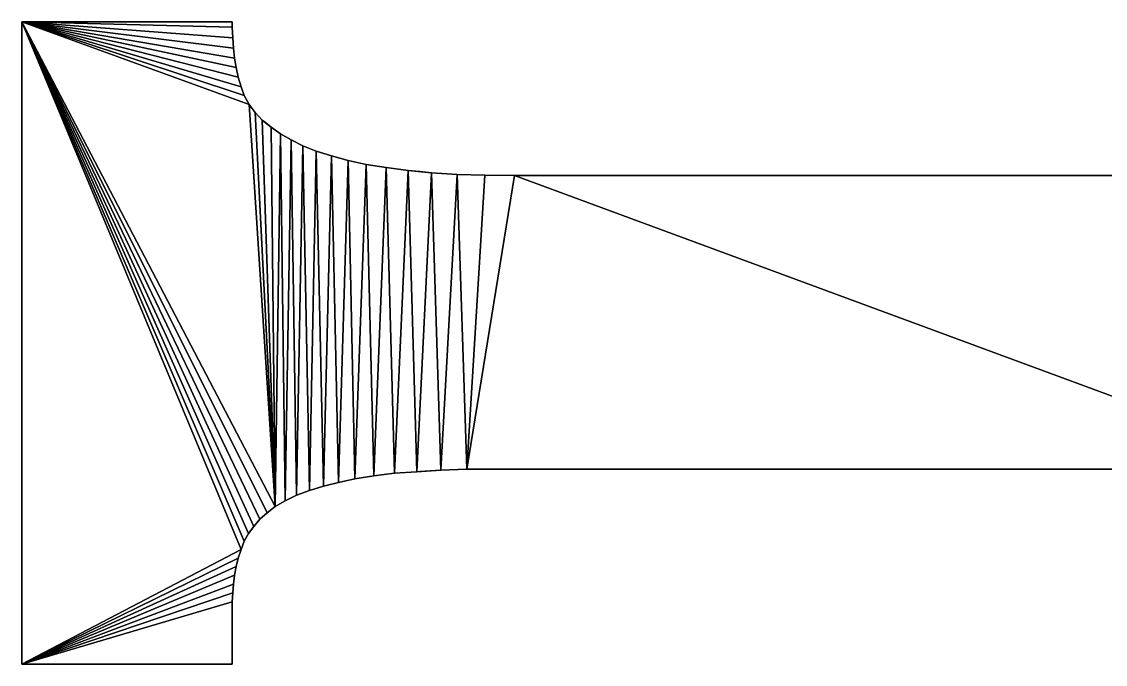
# Model space of a CAD drawing. Header units: inches. Extents: x 62 to 1153, y 3 to 780.
# Drawn here: x 405.471 to 408.183, y 201.195 to 202.803 of the extents above; entities that cross this region are included whole.
import ezdxf

# ---------------------------------------------------------------- set-up
doc = ezdxf.new("R2010")
doc.units = ezdxf.units.IN
doc.header["$MEASUREMENT"] = 0
doc.layers.add('ConstLine', color=6, linetype='Continuous')
doc.layers.add('ObjLayer', color=2, linetype='Continuous')

msp = doc.modelspace()

# ---------------------------------------------------------------- linework, layer by layer
at = {"layer": 'ConstLine'}
for points in [[(405.9979, 202.8026, 5), (405.4709, 202.8026, 5), (405.9979, 202.7886, 5)], [(405.9989, 202.7626, 5), (405.9979, 202.7886, 5), (405.4709, 202.8026, 5)], [(406.0009, 202.7366, 5), (405.9989, 202.7626, 5), (405.4709, 202.8026, 5)], [(406.0039, 202.7116, 5), (406.0009, 202.7366, 5), (405.4709, 202.8026, 5)], [(406.0079, 202.6876, 5), (406.0039, 202.7116, 5), (405.4709, 202.8026, 5)], [(406.0129, 202.6636, 5), (406.0079, 202.6876, 5), (405.4709, 202.8026, 5)], [(406.0129, 202.6636, 5), (405.4709, 202.8026, 5), (406.0199, 202.6396, 5)], [(406.0279, 202.6176, 5), (406.0199, 202.6396, 5), (405.4709, 202.8026, 5)], [(406.0399, 202.5956, 5), (406.0279, 202.6176, 5), (405.4709, 202.8026, 5)], [(405.4709, 202.8026, 5), (406.1049, 201.5896, 5), (406.0399, 202.5956, 5)], [(406.0849, 201.5736, 5), (406.1049, 201.5896, 5), (405.4709, 202.8026, 5)], [(406.0669, 201.5576, 5), (406.0849, 201.5736, 5), (405.4709, 202.8026, 5)], [(406.0389, 201.5216, 5), (406.0519, 201.5396, 5), (405.4709, 202.8026, 5)], [(406.0519, 201.5396, 5), (406.0669, 201.5576, 5), (405.4709, 202.8026, 5)], [(406.0279, 201.5026, 5), (406.0389, 201.5216, 5), (405.4709, 202.8026, 5)], [(406.0279, 201.5026, 5), (405.4709, 202.8026, 5), (406.0199, 201.4816, 5)], [(405.4709, 202.8026, 5), (405.4709, 201.1946, 5), (406.0199, 201.4816, 5)], [(405.9979, 202.8026, 4), (405.4709, 202.8026, 4), (405.9979, 202.8026, 5)], [(405.9979, 202.8026, 5), (405.4709, 202.8026, 4), (405.4709, 202.8026, 5)], [(405.4709, 201.1946, 4), (405.4709, 202.8026, 5), (405.4709, 202.8026, 4)], [(405.4709, 201.1946, 5), (405.4709, 202.8026, 5), (405.4709, 201.1946, 4)], [(405.9979, 202.8026, 4), (405.9979, 202.8026, 5), (405.9979, 202.7886, 5)], [(405.9979, 202.8026, 4), (405.9979, 202.7886, 5), (405.9979, 202.7886, 4)], [(405.9979, 202.7886, 4), (405.9979, 202.7886, 5), (405.9989, 202.7626, 5)], [(405.9979, 202.7886, 4), (405.9989, 202.7626, 5), (405.9989, 202.7626, 4)], [(405.9989, 202.7626, 4), (405.9989, 202.7626, 5), (406.0009, 202.7366, 5)], [(405.9989, 202.7626, 4), (406.0009, 202.7366, 5), (406.0009, 202.7366, 4)], [(406.0009, 202.7366, 4), (406.0009, 202.7366, 5), (406.0039, 202.7116, 5)], [(406.0009, 202.7366, 4), (406.0039, 202.7116, 5), (406.0039, 202.7116, 4)], [(406.0039, 202.7116, 4), (406.0039, 202.7116, 5), (406.0079, 202.6876, 5)], [(406.0039, 202.7116, 4), (406.0079, 202.6876, 5), (406.0079, 202.6876, 4)], [(406.0079, 202.6876, 4), (406.0079, 202.6876, 5), (406.0129, 202.6636, 5)], [(406.0079, 202.6876, 4), (406.0129, 202.6636, 5), (406.0129, 202.6636, 4)], [(406.0129, 202.6636, 4), (406.0129, 202.6636, 5), (406.0199, 202.6396, 5)], [(406.0129, 202.6636, 4), (406.0199, 202.6396, 5), (406.0199, 202.6396, 4)], [(406.0199, 202.6396, 4), (406.0199, 202.6396, 5), (406.0279, 202.6176, 5)], [(406.0199, 202.6396, 4), (406.0279, 202.6176, 5), (406.0279, 202.6176, 4)], [(406.0279, 202.6176, 4), (406.0279, 202.6176, 5), (406.0399, 202.5956, 5)], [(406.0279, 202.6176, 4), (406.0399, 202.5956, 5), (406.0399, 202.5956, 4)], [(406.0549, 202.5756, 5), (406.0399, 202.5956, 5), (406.1049, 201.5896, 5)], [(406.0399, 202.5956, 4), (406.0399, 202.5956, 5), (406.0549, 202.5756, 5)], [(406.0399, 202.5956, 4), (406.0549, 202.5756, 5), (406.0549, 202.5756, 4)], [(406.0549, 202.5756, 5), (406.1049, 201.5896, 5), (406.0729, 202.5566, 5)], [(406.0549, 202.5756, 4), (406.0549, 202.5756, 5), (406.0729, 202.5566, 5)], [(406.0549, 202.5756, 4), (406.0729, 202.5566, 5), (406.0729, 202.5566, 4)], [(406.0729, 202.5566, 5), (406.1049, 201.5896, 5), (406.0949, 202.5386, 5)], [(406.0777, 202.5526, 4), (406.0729, 202.5566, 4), (406.0729, 202.5566, 5)], [(406.0729, 202.5566, 5), (406.0949, 202.5386, 5), (406.0777, 202.5526, 4)], [(406.0949, 202.5386, 4), (406.0777, 202.5526, 4), (406.0949, 202.5386, 5)], [(406.0949, 202.5386, 5), (406.1049, 201.5896, 5), (406.1189, 202.5216, 5)], [(406.1189, 202.5216, 4), (406.0949, 202.5386, 4), (406.0949, 202.5386, 5)], [(406.1189, 202.5216, 4), (406.0949, 202.5386, 5), (406.1189, 202.5216, 5)], [(406.1299, 201.6036, 5), (406.1189, 202.5216, 5), (406.1049, 201.5896, 5)], [(406.1189, 202.5216, 5), (406.1299, 201.6036, 5), (406.1449, 202.5066, 5)], [(406.1449, 202.5066, 4), (406.1189, 202.5216, 4), (406.1189, 202.5216, 5)], [(406.1449, 202.5066, 4), (406.1189, 202.5216, 5), (406.1449, 202.5066, 5)], [(406.1589, 201.6176, 5), (406.1449, 202.5066, 5), (406.1299, 201.6036, 5)], [(406.1449, 202.5066, 5), (406.1589, 201.6176, 5), (406.1749, 202.4916, 5)], [(406.1749, 202.4916, 4), (406.1449, 202.5066, 4), (406.1449, 202.5066, 5)], [(406.1749, 202.4916, 4), (406.1449, 202.5066, 5), (406.1749, 202.4916, 5)], [(406.1909, 201.6296, 5), (406.1749, 202.4916, 5), (406.1589, 201.6176, 5)], [(406.2079, 202.4786, 5), (406.1749, 202.4916, 5), (406.1909, 201.6296, 5)], [(406.2079, 202.4786, 4), (406.1749, 202.4916, 4), (406.1749, 202.4916, 5)], [(406.2079, 202.4786, 4), (406.1749, 202.4916, 5), (406.2079, 202.4786, 5)], [(406.1909, 201.6296, 5), (406.2259, 201.6406, 5), (406.2079, 202.4786, 5)], [(406.2459, 202.4666, 5), (406.2079, 202.4786, 5), (406.2259, 201.6406, 5)], [(406.2459, 202.4666, 4), (406.2079, 202.4786, 4), (406.2079, 202.4786, 5)], [(406.2459, 202.4666, 4), (406.2079, 202.4786, 5), (406.2459, 202.4666, 5)], [(406.2259, 201.6406, 5), (406.2639, 201.6496, 5), (406.2459, 202.4666, 5)], [(406.2879, 202.4556, 5), (406.2459, 202.4666, 5), (406.2639, 201.6496, 5)], [(406.2879, 202.4556, 4), (406.2459, 202.4666, 4), (406.2459, 202.4666, 5)], [(406.2879, 202.4556, 4), (406.2459, 202.4666, 5), (406.2879, 202.4556, 5)], [(406.2639, 201.6496, 5), (406.3049, 201.6586, 5), (406.2879, 202.4556, 5)], [(406.3329, 202.4456, 4), (406.2879, 202.4556, 4), (406.2879, 202.4556, 5)], [(406.3329, 202.4456, 4), (406.2879, 202.4556, 5), (406.3329, 202.4456, 5)], [(406.3329, 202.4456, 5), (406.2879, 202.4556, 5), (406.3049, 201.6586, 5)], [(406.3049, 201.6586, 5), (406.3519, 201.6666, 5), (406.3329, 202.4456, 5)], [(406.3829, 202.4376, 5), (406.3329, 202.4456, 5), (406.3519, 201.6666, 5)], [(406.3829, 202.4376, 4), (406.3329, 202.4456, 4), (406.3329, 202.4456, 5)], [(406.3829, 202.4376, 4), (406.3329, 202.4456, 5), (406.3829, 202.4376, 5)], [(406.3519, 201.6666, 5), (406.4039, 201.6726, 5), (406.3829, 202.4376, 5)], [(406.4379, 202.4306, 4), (406.3829, 202.4376, 4), (406.3829, 202.4376, 5)], [(406.4379, 202.4306, 4), (406.3829, 202.4376, 5), (406.4379, 202.4306, 5)], [(406.4379, 202.4306, 5), (406.3829, 202.4376, 5), (406.4039, 201.6726, 5)], [(406.4039, 201.6726, 5), (406.4599, 201.6766, 5), (406.4379, 202.4306, 5)], [(406.4969, 202.4246, 5), (406.4379, 202.4306, 5), (406.4599, 201.6766, 5)], [(406.4379, 202.4306, 5), (406.4969, 202.4246, 5), (406.4669, 202.4277, 4)], [(406.4669, 202.4277, 4), (406.4379, 202.4306, 4), (406.4379, 202.4306, 5)], [(406.4599, 201.6766, 5), (406.5199, 201.6806, 5), (406.4969, 202.4246, 5)], [(406.4969, 202.4246, 4), (406.4669, 202.4277, 4), (406.4969, 202.4246, 5)], [(406.5609, 202.4206, 5), (406.4969, 202.4246, 5), (406.5199, 201.6806, 5)], [(406.5609, 202.4206, 4), (406.4969, 202.4246, 4), (406.4969, 202.4246, 5)], [(406.5609, 202.4206, 4), (406.4969, 202.4246, 5), (406.5609, 202.4206, 5)], [(406.5199, 201.6806, 5), (406.5849, 201.6826, 5), (406.5609, 202.4206, 5)], [(406.6299, 202.4186, 4), (406.5609, 202.4206, 4), (406.5609, 202.4206, 5)], [(406.6299, 202.4186, 4), (406.5609, 202.4206, 5), (406.6299, 202.4186, 5)], [(406.6299, 202.4186, 5), (406.5609, 202.4206, 5), (406.5849, 201.6826, 5)], [(406.7039, 202.4176, 5), (406.6299, 202.4186, 5), (406.5849, 201.6826, 5)], [(408.6949, 201.6826, 5), (406.7039, 202.4176, 5), (406.5849, 201.6826, 5)], [(406.7039, 202.4176, 4), (406.6299, 202.4186, 4), (406.6299, 202.4186, 5)], [(406.7039, 202.4176, 4), (406.6299, 202.4186, 5), (406.7039, 202.4176, 5)], [(406.7039, 202.4176, 5), (409.5689, 202.4176, 5), (409.5689, 202.4176, 4)], [(409.5689, 202.4176, 4), (406.7039, 202.4176, 4), (406.7039, 202.4176, 5)], [(406.7039, 202.4176, 5), (408.6949, 201.6826, 5), (409.5689, 202.4176, 5)], [(406.3519, 201.6666, 4), (406.3519, 201.6666, 5), (406.3049, 201.6586, 5)], [(406.3519, 201.6666, 4), (406.3049, 201.6586, 5), (406.3049, 201.6586, 4)], [(406.4039, 201.6726, 4), (406.4039, 201.6726, 5), (406.3519, 201.6666, 5)], [(406.4039, 201.6726, 4), (406.3519, 201.6666, 5), (406.3519, 201.6666, 4)], [(406.4599, 201.6766, 4), (406.4599, 201.6766, 5), (406.4039, 201.6726, 5)], [(406.4599, 201.6766, 4), (406.4039, 201.6726, 5), (406.4039, 201.6726, 4)], [(406.5199, 201.6806, 5), (406.4599, 201.6766, 5), (406.4669, 201.6771, 4)], [(406.4599, 201.6766, 4), (406.4669, 201.6771, 4), (406.4599, 201.6766, 5)], [(406.5199, 201.6806, 4), (406.5199, 201.6806, 5), (406.4669, 201.6771, 4)], [(406.5849, 201.6826, 4), (406.5849, 201.6826, 5), (406.5199, 201.6806, 5)], [(406.5849, 201.6826, 4), (406.5199, 201.6806, 5), (406.5199, 201.6806, 4)], [(408.6949, 201.6826, 5), (406.5849, 201.6826, 5), (406.5849, 201.6826, 4)], [(408.6949, 201.6826, 5), (406.5849, 201.6826, 4), (408.6949, 201.6826, 4)], [(406.2259, 201.6406, 4), (406.2259, 201.6406, 5), (406.1909, 201.6296, 5)], [(406.2259, 201.6406, 4), (406.1909, 201.6296, 5), (406.1909, 201.6296, 4)], [(406.2639, 201.6496, 4), (406.2639, 201.6496, 5), (406.2259, 201.6406, 5)], [(406.2639, 201.6496, 4), (406.2259, 201.6406, 5), (406.2259, 201.6406, 4)], [(406.3049, 201.6586, 4), (406.3049, 201.6586, 5), (406.2639, 201.6496, 5)], [(406.3049, 201.6586, 4), (406.2639, 201.6496, 5), (406.2639, 201.6496, 4)], [(406.1589, 201.6176, 4), (406.1589, 201.6176, 5), (406.1299, 201.6036, 5)], [(406.1589, 201.6176, 4), (406.1299, 201.6036, 5), (406.1299, 201.6036, 4)], [(406.1909, 201.6296, 4), (406.1909, 201.6296, 5), (406.1589, 201.6176, 5)], [(406.1909, 201.6296, 4), (406.1589, 201.6176, 5), (406.1589, 201.6176, 4)], [(406.1049, 201.5896, 4), (406.1049, 201.5896, 5), (406.0849, 201.5736, 5)], [(406.1049, 201.5896, 4), (406.0849, 201.5736, 5), (406.0849, 201.5736, 4)], [(406.1299, 201.6036, 4), (406.1299, 201.6036, 5), (406.1049, 201.5896, 5)], [(406.1299, 201.6036, 4), (406.1049, 201.5896, 5), (406.1049, 201.5896, 4)], [(406.0669, 201.5576, 4), (406.0669, 201.5576, 5), (406.0519, 201.5396, 5)], [(406.0669, 201.5576, 4), (406.0519, 201.5396, 5), (406.0519, 201.5396, 4)], [(406.0849, 201.5736, 4), (406.0849, 201.5736, 5), (406.0669, 201.5576, 5)], [(406.0849, 201.5736, 4), (406.0669, 201.5576, 5), (406.0669, 201.5576, 4)], [(406.0519, 201.5396, 5), (406.0389, 201.5216, 5), (406.0439, 201.5286, 4)], [(406.0519, 201.5396, 4), (406.0519, 201.5396, 5), (406.0439, 201.5286, 4)], [(406.0279, 201.5026, 4), (406.0279, 201.5026, 5), (406.0199, 201.4816, 5)], [(406.0279, 201.5026, 4), (406.0199, 201.4816, 5), (406.0199, 201.4816, 4)], [(406.0389, 201.5216, 4), (406.0389, 201.5216, 5), (406.0279, 201.5026, 5)], [(406.0389, 201.5216, 4), (406.0279, 201.5026, 5), (406.0279, 201.5026, 4)], [(406.0389, 201.5216, 4), (406.0439, 201.5286, 4), (406.0389, 201.5216, 5)], [(406.0129, 201.4606, 5), (406.0199, 201.4816, 5), (405.4709, 201.1946, 5)], [(406.0199, 201.4816, 4), (406.0199, 201.4816, 5), (406.0129, 201.4606, 5)], [(406.0199, 201.4816, 4), (406.0129, 201.4606, 5), (406.0129, 201.4606, 4)], [(406.0079, 201.4396, 5), (406.0129, 201.4606, 5), (405.4709, 201.1946, 5)], [(406.0129, 201.4606, 4), (406.0129, 201.4606, 5), (406.0079, 201.4396, 5)], [(406.0129, 201.4606, 4), (406.0079, 201.4396, 5), (406.0079, 201.4396, 4)], [(406.0039, 201.4176, 5), (406.0079, 201.4396, 5), (405.4709, 201.1946, 5)], [(406.0079, 201.4396, 4), (406.0079, 201.4396, 5), (406.0039, 201.4176, 5)], [(406.0079, 201.4396, 4), (406.0039, 201.4176, 5), (406.0039, 201.4176, 4)], [(406.0009, 201.3956, 5), (406.0039, 201.4176, 5), (405.4709, 201.1946, 5)], [(405.9989, 201.3736, 5), (406.0009, 201.3956, 5), (405.4709, 201.1946, 5)], [(406.0009, 201.3956, 4), (406.0009, 201.3956, 5), (405.9989, 201.3736, 5)], [(406.0009, 201.3956, 4), (405.9989, 201.3736, 5), (405.9989, 201.3736, 4)], [(406.0039, 201.4176, 4), (406.0039, 201.4176, 5), (406.0009, 201.3956, 5)], [(406.0039, 201.4176, 4), (406.0009, 201.3956, 5), (406.0009, 201.3956, 4)], [(405.9989, 201.3736, 5), (405.4709, 201.1946, 5), (405.9979, 201.3506, 5)], [(405.9989, 201.3736, 4), (405.9989, 201.3736, 5), (405.9979, 201.3506, 5)], [(405.9989, 201.3736, 4), (405.9979, 201.3506, 5), (405.9979, 201.3506, 4)], [(405.4709, 201.1946, 5), (405.9979, 201.1946, 5), (405.9979, 201.3506, 5)], [(405.9979, 201.3506, 4), (405.9979, 201.3506, 5), (405.9979, 201.1946, 5)], [(405.9979, 201.3506, 4), (405.9979, 201.1946, 5), (405.9979, 201.1946, 4)], [(405.9979, 201.1946, 5), (405.4709, 201.1946, 5), (405.4709, 201.1946, 4)], [(405.9979, 201.1946, 5), (405.4709, 201.1946, 4), (405.9979, 201.1946, 4)]]:
    msp.add_3dface(points, dxfattribs=at)
at = {"layer": 'ObjLayer'}
for p, q in [((405.4709, 201.1946, 4), (405.4709, 202.8026, 4)), ((405.4709, 202.8026, 4), (405.9979, 202.8026, 4)), ((405.9979, 202.8026, 4), (405.9979, 202.7886, 4)), ((405.9979, 202.7886, 4), (405.9989, 202.7626, 4)), ((405.9989, 202.7626, 4), (406.0009, 202.7366, 4)), ((406.0009, 202.7366, 4), (406.0039, 202.7116, 4)), ((406.0039, 202.7116, 4), (406.0079, 202.6876, 4)), ((406.0079, 202.6876, 4), (406.0129, 202.6636, 4)), ((406.0129, 202.6636, 4), (406.0199, 202.6396, 4)), ((406.0199, 202.6396, 4), (406.0279, 202.6176, 4)), ((406.0279, 202.6176, 4), (406.0399, 202.5956, 4)), ((406.0399, 202.5956, 4), (406.0549, 202.5756, 4)), ((406.0549, 202.5756, 4), (406.0729, 202.5566, 4)), ((406.0729, 202.5566, 4), (406.0949, 202.5386, 4)), ((406.0949, 202.5386, 4), (406.1189, 202.5216, 4)), ((406.1189, 202.5216, 4), (406.1449, 202.5066, 4)), ((406.1449, 202.5066, 4), (406.1749, 202.4916, 4)), ((406.1749, 202.4916, 4), (406.2079, 202.4786, 4)), ((406.2079, 202.4786, 4), (406.2459, 202.4666, 4)), ((406.2459, 202.4666, 4), (406.2879, 202.4556, 4)), ((406.2879, 202.4556, 4), (406.3329, 202.4456, 4)), ((406.3329, 202.4456, 4), (406.3829, 202.4376, 4)), ((406.3829, 202.4376, 4), (406.4379, 202.4306, 4)), ((406.4379, 202.4306, 4), (406.4969, 202.4246, 4)), ((406.4969, 202.4246, 4), (406.5609, 202.4206, 4)), ((406.5609, 202.4206, 4), (406.6299, 202.4186, 4)), ((406.6299, 202.4186, 4), (406.7039, 202.4176, 4)), ((406.7039, 202.4176, 4), (409.5689, 202.4176, 4)), ((406.3519, 201.6666, 4), (406.3049, 201.6586, 4)), ((406.4039, 201.6726, 4), (406.3519, 201.6666, 4)), ((406.4599, 201.6766, 4), (406.4039, 201.6726, 4)), ((406.5199, 201.6806, 4), (406.4599, 201.6766, 4)), ((406.5849, 201.6826, 4), (406.5199, 201.6806, 4)), ((408.6949, 201.6826, 4), (406.5849, 201.6826, 4)), ((406.2259, 201.6406, 4), (406.1909, 201.6296, 4)), ((406.2639, 201.6496, 4), (406.2259, 201.6406, 4)), ((406.3049, 201.6586, 4), (406.2639, 201.6496, 4)), ((406.1589, 201.6176, 4), (406.1299, 201.6036, 4)), ((406.1909, 201.6296, 4), (406.1589, 201.6176, 4)), ((406.1049, 201.5896, 4), (406.0849, 201.5736, 4)), ((406.1299, 201.6036, 4), (406.1049, 201.5896, 4)), ((406.0669, 201.5576, 4), (406.0519, 201.5396, 4)), ((406.0849, 201.5736, 4), (406.0669, 201.5576, 4)), ((406.0519, 201.5396, 4), (406.0389, 201.5216, 4)), ((406.0279, 201.5026, 4), (406.0199, 201.4816, 4)), ((406.0389, 201.5216, 4), (406.0279, 201.5026, 4)), ((406.0199, 201.4816, 4), (406.0129, 201.4606, 4)), ((406.0129, 201.4606, 4), (406.0079, 201.4396, 4)), ((406.0079, 201.4396, 4), (406.0039, 201.4176, 4)), ((406.0009, 201.3956, 4), (405.9989, 201.3736, 4)), ((406.0039, 201.4176, 4), (406.0009, 201.3956, 4)), ((405.9989, 201.3736, 4), (405.9979, 201.3506, 4)), ((405.9979, 201.3506, 4), (405.9979, 201.1946, 4)), ((405.9979, 201.1946, 4), (405.4709, 201.1946, 4))]:
    msp.add_line(p, q, dxfattribs=at)

doc.saveas('drawing.dxf')
